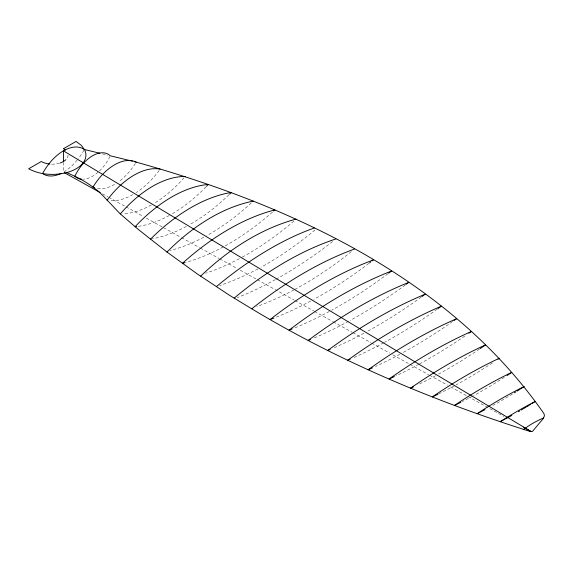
<?xml version="1.0" encoding="UTF-8"?>
<svg xmlns="http://www.w3.org/2000/svg" width="573" height="573" viewBox="0 0 573 573"><rect width="100%" height="100%" fill="white"/><g stroke="black" fill="none" stroke-linecap="round" stroke-linejoin="round"><path stroke-width="0.43" stroke-dasharray="2.87 2.15" d="M351.335 251.561L346.185 255.708A391.631 248.703 -65.4 0 1 294.723 289.465M332.598 241.491L327.333 245.602A358.791 174.006 -54 0 1 276.15 279.166M102.474 153.893L107.667 155.154M102.553 193.853L108.025 196.89M108.813 197.327L125.236 206.438M126.017 206.867L143.229 216.415M146.351 218.148L162.782 227.259M163.563 227.689L180.774 237.236M181.555 237.666L199.547 247.643M200.328 248.08L219.101 258.495M219.882 258.924L237.086 268.472M240.216 270.205L256.647 279.316M257.427 279.746L294.193 300.137M294.973 300.567L313.746 310.981M314.527 311.418L332.519 321.396M333.3 321.825L352.073 332.24M352.853 332.669L370.846 342.647M371.626 343.084L389.619 353.061M392.749 354.794L409.172 363.905M409.953 364.342L428.726 374.749M429.506 375.186L447.499 385.163M450.629 386.897L467.052 396.007M467.84 396.437L503.817 416.392M63.445 162.395L63.445 172.165M83.93 150.155A39.881 23.027 -60 0 1 78.308 158.692M77.183 160.103A39.881 23.027 -60 0 1 64.09 171.778M109.916 156.508A31.279 18.057 -60 0 1 99.294 171.148M97.976 172.344A31.279 18.057 -60 0 1 83.429 179.242M135.357 163.484A44.895 25.921 -60 0 1 118.532 181.856M114.579 184.427A44.895 25.921 -60 0 1 96.02 188.223M205.972 186.87A133.022 76.803 -60 0 1 171.707 214.123M169.357 215.441A133.022 76.803 -60 0 1 137.606 226.421M251.325 202.899A205.485 118.64 -60 0 1 206.753 235.639M203.802 237.236A205.485 118.64 -60 0 1 170.074 250.487M293.963 221.071A282.331 163.004 -60 0 1 240.918 257.871M239.435 258.667A282.331 163.004 -60 0 1 205.557 273.249M368.826 263.422A424.084 244.85 -60 0 1 313.796 299.371M310.709 301.04A424.084 244.85 -60 0 1 274.689 317.786M405.304 284.96A478.577 276.308 -60 0 1 350.074 320.479M348.549 321.317A478.577 276.308 -60 0 1 312.743 338.571M437.213 309.184A513.995 296.757 -60 0 1 384.454 342.375M383.674 342.797A513.995 296.757 -60 0 1 353.24 357.824M229.014 194.741A168.949 97.546 -60 0 1 189.434 224.766M186.383 226.435A168.949 97.546 -60 0 1 152.167 238.819M272.469 212.11A243.804 140.757 -60 0 1 224.064 246.497M223.284 246.92A243.804 140.757 -60 0 1 185.86 262.37M159.158 170.475A67.858 39.315 -61 0 1 136.374 192.499M132.915 194.605A67.858 39.315 -61 0 1 109.479 200.607M184.055 177.766A101.185 58.417 -60 0 1 154.144 203.351M151.344 204.969A101.185 58.417 -60 0 1 122.837 213.879M68.029 155.118A15.664 9.039 0 0 1 66.561 158.936M59.485 163.169A15.664 9.039 0 0 1 50.732 164.107M314.978 230.038A320.3 184.929 -60 0 1 261.023 267.211M257.972 268.866A320.3 184.929 -60 0 1 219.674 285.54M275.384 279.588A358.791 174.006 -54 0 1 237.215 297.652M387.942 273.729A453.186 261.646 -60 0 1 331.667 310.208M329.332 311.468A453.186 261.646 -60 0 1 292.867 328.673M421.241 297.115A498.317 287.703 -60 0 1 366.863 331.652M363.898 333.25A498.317 287.703 -60 0 1 332.569 348.427M452.627 321.525A521.867 301.305 -60 0 1 402.762 352.717M399.804 354.322A521.867 301.305 -60 0 1 375.458 366.484M293.928 289.888A391.631 248.703 -65.4 0 1 256.747 306.591M464.775 336.107A525.004 303.117 -60 0 1 419.644 363.826M418.877 364.242A525.004 303.117 -60 0 1 395.957 375.838M479.393 349.122A517.942 299.034 -60 0 1 438.667 374.047M435.537 375.745A517.942 299.034 -60 0 1 417.538 384.913M492.4 362.917A506.854 292.631 -60 0 1 456.101 384.855M454.704 385.615A506.854 292.631 -60 0 1 437.965 394.224M504.297 377.32A483.44 279.115 -60 0 1 473.57 395.664M472.89 396.036A483.44 279.115 -60 0 1 462.425 401.523M512.427 394.038A465.684 268.866 -60 0 1 492.837 405.476"/><path stroke-width="0.86" d="M66.54 172.509L76.352 176.95A124.284 71.754 0 0 1 89.503 184.621L93.42 187.421A124.284 71.754 0 0 1 103.656 196.453L120.022 213.679L138.358 229.487L166.951 252.027L173.777 245.437A205.213 128.409 -65.8 0 1 253.252 201.116M99.881 153.256L84.31 149.46A39.881 23.027 -60 0 0 42.574 173.555A39.881 23.027 -60 0 0 61.096 173.411M132.463 161.199L110.267 155.792A31.279 18.057 -60 0 0 74.848 176.233A31.279 18.057 -60 0 0 81.903 179.242M134.175 161.622L135.88 162.037C290.239 205.091 448.867 277.712 543.369 412.789A12.513 7.22 0 0 1 544.307 416.234L543.183 418.655L532.525 431.333A2.564 1.475 0 0 1 529.846 431.383C433.116 400.742 338.815 361.176 251.748 308.818L228.949 294.93L197.162 273.851L166.951 252.027M64.226 172.602L100.203 192.557M523.371 427.236L531.192 431.576L63.445 150.857L63.445 161.507M136.202 162.13A44.895 25.921 -60 0 0 92.962 187.092A44.895 25.921 -60 0 0 94.452 187.736M206.552 186.268A133.022 76.803 -60 0 0 208.293 184.442A133.022 76.803 -60 0 0 135.113 226.693A133.022 76.803 -60 0 0 136.768 226.521M234.192 298.125A356.427 215.828 -63 0 1 335.893 238.927M372.113 260.901A424.084 244.85 -60 0 0 373.431 259.877A424.084 244.85 -60 0 0 270.033 319.576A424.084 244.85 -60 0 0 273.915 318.087M370.803 261.911A424.084 244.85 -60 0 1 369.485 262.921M405.999 284.444A478.577 276.308 -60 0 0 408.771 282.374A478.577 276.308 -60 0 0 308.202 340.441A478.577 276.308 -60 0 0 310.473 339.517M437.922 308.682A513.995 296.757 -60 0 0 441.454 306.132A513.995 296.757 -60 0 0 347.804 360.202A513.995 296.757 -60 0 0 350.132 359.192M468.886 333.257A525.004 303.117 -60 0 0 471.629 331.337A525.004 303.117 -60 0 0 389.103 378.982A525.004 303.117 -60 0 0 394.432 376.547M497.973 359.178A506.854 292.631 -60 0 0 499.362 358.225A506.854 292.631 -60 0 0 432.4 396.888A506.854 292.631 -60 0 0 437.965 394.224M520.907 388.666A465.684 268.866 -60 0 0 524.166 386.531A465.684 268.866 -60 0 0 477.18 413.656A465.684 268.866 -60 0 0 481.091 411.693M520.255 389.081A465.684 268.866 -60 0 1 516.989 391.173M515.686 391.996A465.684 268.866 -60 0 1 514.382 392.82M485.002 409.681A465.684 268.866 -60 0 1 481.872 411.299M150.549 239.099A168.949 97.546 -60 0 1 231.377 192.428A168.949 97.546 -60 0 1 229.608 194.168M273.722 211A243.804 140.757 -60 0 0 274.976 209.883A243.804 140.757 -60 0 0 182.508 263.265A243.804 140.757 -60 0 0 185.022 262.599M480.088 348.649A517.942 299.034 -60 0 0 485.639 344.839A517.942 299.034 -60 0 0 410.512 388.208A517.942 299.034 -60 0 0 413.634 386.768M507.026 375.537A483.44 279.115 -60 0 0 511.789 372.364A483.44 279.115 -60 0 0 454.482 405.448A483.44 279.115 -60 0 0 458.45 403.514M460.835 402.332A483.44 279.115 -60 0 1 459.245 403.12M532.217 403.363A453.429 261.789 -60 0 0 535.125 401.515A453.429 261.789 -60 0 0 500.236 421.656A453.429 261.789 -60 0 0 505.322 418.999M530.763 404.273A453.429 261.789 -60 0 1 529.309 405.175M528.585 405.627A453.429 261.789 -60 0 1 526.401 406.959M525.677 407.403A453.429 261.789 -60 0 1 523.493 408.714M522.769 409.151A453.429 261.789 -60 0 1 521.315 410.01M519.861 410.87A453.429 261.789 -60 0 1 518.407 411.715M511.861 415.432A453.429 261.789 -60 0 1 506.045 418.605M107.087 200.249A67.858 38.412 -59.8 0 1 160.125 169.135M120.316 213.922A101.185 58.417 -60 0 1 185.172 176.477M65.931 159.638A15.664 9.039 0 0 1 60.201 162.947M49.915 164.05A15.664 9.039 0 0 1 41.292 161.507L28.65 168.806C41.012 175.317 55.896 175.875 69.14 171.886A33.542 19.367 0 0 0 84.768 150.105L81.416 145.435L76.087 141.424L63.445 148.722A15.664 9.039 0 0 1 65.394 150.097M523.765 429.385A93.643 53.941 -0.1 0 1 543.483 418.004M200.686 276.107A285.619 190.909 -71.5 0 1 295.947 219.122M216.393 286.607A317.549 160.175 -56 0 1 314.348 227.968M251.748 308.818A391.395 218.564 -58.8 0 1 354.558 248.976M388.644 273.199A453.186 261.646 -60 0 0 391.466 271.05A453.186 261.646 -60 0 0 289.014 330.206A453.186 261.646 -60 0 0 292.094 328.981M421.914 296.628A498.317 287.703 -60 0 0 425.281 294.157A498.317 287.703 -60 0 0 327.72 350.483A498.317 287.703 -60 0 0 330.141 349.466M453.966 320.579A521.867 301.305 -60 0 0 456.638 318.681A521.867 301.305 -60 0 0 368.11 369.793A521.867 301.305 -60 0 0 372.514 367.83"/></g></svg>
